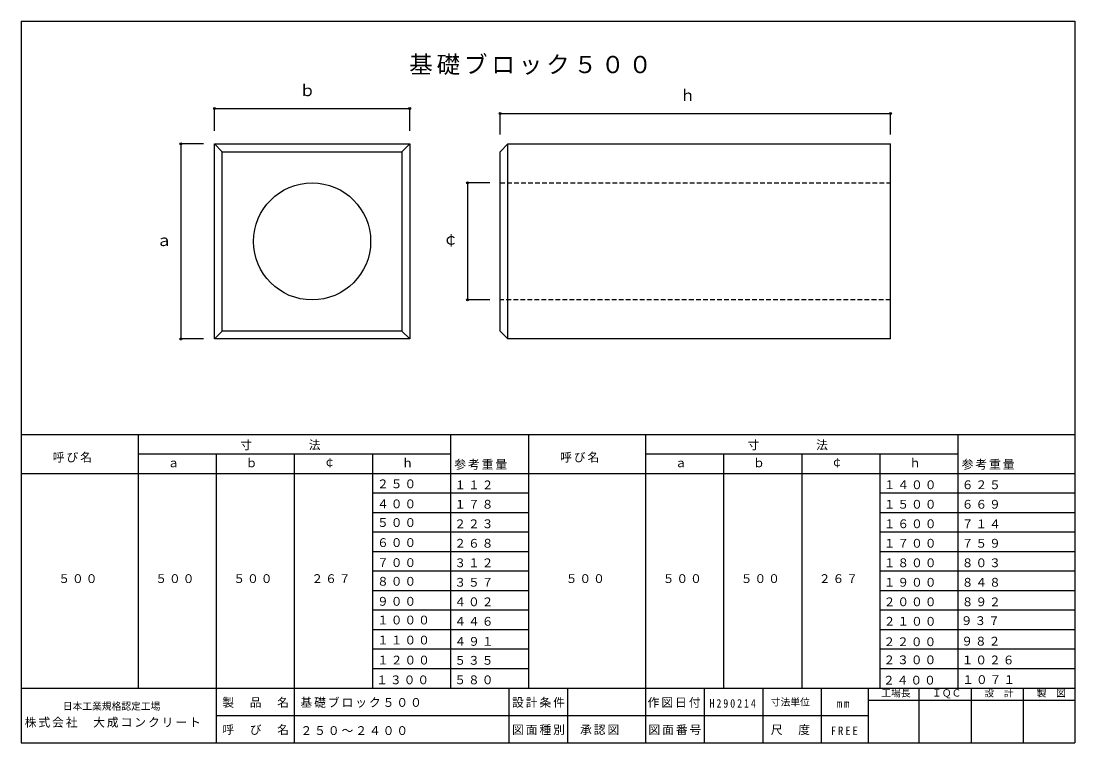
# Model space of a CAD drawing. Units: millimetres, scale not verified. Extents: x -1350 to 1350, y -950 to 900.
import ezdxf
from ezdxf.enums import TextEntityAlignment as Align

# ---------------------------------------------------------------- set-up
doc = ezdxf.new("R2010")
doc.units = ezdxf.units.MM
doc.header["$LTSCALE"] = 10
doc.header["$PDMODE"] = 32
doc.header["$PDSIZE"] = 5
doc.linetypes.add('DASHED1', pattern=[1.8, 1.2, -0.6])
for name, color, linetype in [('0-1', 7, 'Continuous'), ('0-2', 7, 'Continuous'), ('F-0', 2, 'Continuous')]:
    doc.layers.add(name, color=color, linetype=linetype)
doc.styles.add('ＭＳ ゴシック', font='')
doc.styles.get('ＭＳ ゴシック').set_extended_font_data('MS Gothic')

msp = doc.modelspace()

# ---------------------------------------------------------------- linework, layer by layer
at = {"layer": '0-1'}
for p, q in [((-854.38, 585.25), (-834.38, 565.25)), ((-354.38, 585.25), (-374.38, 565.25)), ((-102.76, 585.25), (-122.76, 565.25)), ((-102.76, 85.25), (-102.76, 585.25)), ((-102.76, 585.25), (877.24, 585.25)), ((877.24, 85.25), (877.24, 585.25)), ((-834.38, 565.25), (-374.38, 565.25)), ((-834.38, 105.25), (-834.38, 565.25)), ((-374.38, 565.25), (-374.38, 105.25)), ((-122.76, 105.25), (-122.76, 565.25)), ((-374.38, 105.25), (-354.38, 85.25)), ((-122.76, 105.25), (-102.76, 85.25)), ((877.24, 85.25), (-102.76, 85.25))]:
    msp.add_line(p, q, dxfattribs=at)
at = {"layer": '0-1', "linetype": 'DASHED1'}
for p, q in [((-122.76, 485.25), (877.24, 485.25)), ((877.24, 185.25), (-122.76, 185.25))]:
    msp.add_line(p, q, dxfattribs=at)
at = {"layer": '0-1'}
msp.add_lwpolyline([(-854.38, 85.25), (-854.38, 585.25), (-354.38, 585.25), (-354.38, 85.25)], close=True, dxfattribs=at)
msp.add_lwpolyline([(-374.38, 105.25), (-834.38, 105.25), (-854.38, 85.25)], dxfattribs=at)
msp.add_circle((-604.38, 335.25), 150, dxfattribs=at)
at = {"layer": '0-2', "color": 4}
for p, q in [((-854.38, 675.81), (-354.38, 675.81)), ((-854.38, 618.47), (-854.38, 675.81)), ((-354.38, 618.47), (-354.38, 675.81)), ((-122.76, 663.03), (877.24, 663.03)), ((-122.76, 609.41), (-122.76, 663.03)), ((877.24, 609.41), (877.24, 663.03)), ((-940.39, 585.25), (-940.39, 85.25)), ((-883.05, 585.25), (-940.39, 585.25)), ((-206.49, 485.25), (-206.49, 185.25)), ((-149.15, 485.25), (-206.49, 485.25)), ((-149.15, 185.25), (-206.49, 185.25)), ((-883.05, 85.25), (-940.39, 85.25))]:
    msp.add_line(p, q, dxfattribs=at)
at = {"layer": '0-2'}
for p, q in [((-50, -160), (-1350, -160)), ((-1050, -160), (-1050, -810)), ((-250, -160), (-250, -810)), ((-50, -160), (-50, -810)), ((1350, -160), (-50, -160)), ((250, -160), (250, -810)), ((1050, -160), (1050, -810)), ((-250, -210), (-1050, -210)), ((-850, -210), (-850, -810)), ((-650, -210), (-650, -810)), ((-450, -210), (-450, -810)), ((1050, -210), (250, -210)), ((450, -210), (450, -810)), ((650, -210), (650, -810)), ((850, -210), (850, -810)), ((-50, -260), (-1350, -260)), ((1350, -260), (-50, -260)), ((-50, -310), (-450, -310)), ((1350, -310), (850, -310)), ((-50, -360), (-450, -360)), ((1350, -360), (850, -360)), ((-50, -410), (-450, -410)), ((1350, -410), (850, -410)), ((-50, -460), (-450, -460)), ((1350, -460), (850, -460)), ((-50, -510), (-450, -510)), ((1350, -510), (850, -510)), ((-50, -560), (-450, -560)), ((1350, -560), (850, -560)), ((-50, -610), (-450, -610)), ((1350, -610), (850, -610)), ((-50, -660), (-450, -660)), ((1350, -660), (850, -660)), ((-50, -710), (-450, -710)), ((890.35, -710), (850.42, -710)), ((1350, -710), (890.35, -710)), ((-50, -760), (-450, -760)), ((1350, -760), (850, -760))]:
    msp.add_line(p, q, dxfattribs=at)
at = {"layer": '0-2', "color": 4}
for p in [(-854.38, 675.81), (-354.38, 675.81), (-122.76, 663.03), (877.24, 663.03), (-940.39, 585.25), (-206.49, 485.25), (-206.49, 185.25), (-940.39, 85.25)]:
    msp.add_point(p, dxfattribs=at)
at = {"layer": 'F-0'}
for p, q in [((-1350, 900), (-1350, -950)), ((-1350, 900), (1350, 900)), ((1350, 900), (1350, -950)), ((-1350, -810), (1350, -810)), ((-850, -810), (-850, -950)), ((-650, -810), (-650, -950)), ((-100, -810), (-100, -950)), ((50, -810), (50, -950)), ((250, -810), (250, -950)), ((400, -810), (400, -950)), ((550, -810), (550, -950)), ((700, -810), (700, -950)), ((820, -810), (820, -950)), ((950, -810), (950, -950)), ((1084, -810), (1084, -950)), ((1217, -810), (1217, -950)), ((820, -840), (1350, -840)), ((-850, -880), (820, -880)), ((-1350, -950), (1350, -950))]:
    msp.add_line(p, q, dxfattribs=at)

# ---------------------------------------------------------------- texts
at = {"layer": '0-2', "style": 'ＭＳ ゴシック'}
for s, height, p in [('ｂ', 29.33, (-636.51, 698.75)), ('ｈ', 29.33, (337.61, 686.01)), ('￠', 29.33, (-269.56, 314.59)), ('ａ', 29.33, (-1003.46, 314.59)), ('ａ', 21.99, (-974.66, -250)), ('ｂ', 21.99, (-774.66, -250)), ('￠', 21.99, (-574.66, -250)), ('ｈ', 21.99, (-374.66, -250)), ('ａ', 21.99, (325.34, -250)), ('ｂ', 21.99, (525.34, -250)), ('￠', 21.99, (725.34, -250)), ('ｈ', 21.99, (925.34, -250))]:
    msp.add_text(s, height=height, dxfattribs=at).set_placement(p, align=Align.BOTTOM_LEFT)
at = {"layer": '0-2', "color": 3, "insert": (-355.48, 761.81), "char_height": 43.99, "attachment_point": 7, "style": 'ＭＳ ゴシック'}
msp.add_mtext('\\T1.17;基礎ブロック５００', dxfattribs=at)
at = {"layer": '0-2', "char_height": 21.99, "attachment_point": 7, "style": 'ＭＳ ゴシック'}
for s, insert in [('\\T1.17;寸\u3000\u3000\u3000\u3000法', (-788.4, -200)), ('\\T1.17;寸\u3000\u3000\u3000\u3000法', (511.6, -200)), ('\\T1.17;呼び名', (-1268.9, -231.68)), ('\\T1.17;呼び名', (31.1, -231.68)), ('\\T1.17;参考重量', (-240, -250)), ('\\T1.17;参考重量', (1060, -250)), ('\\T1.17;２５０', (-437.97, -297.68)), ('\\T1.17;１１２', (-240, -300)), ('\\T1.17;１４００', (860, -300)), ('\\T1.17;６２５', (1060, -300)), ('\\T1.17;４００', (-437.97, -349.01)), ('\\T1.17;１７８', (-240, -350)), ('\\T1.17;１５００', (860, -350)), ('\\T1.17;６６９', (1060, -350)), ('\\T1.17;５００', (-437.97, -396.91)), ('\\T1.17;２２３', (-240, -400)), ('\\T1.17;１６００', (860, -400)), ('\\T1.17;７１４', (1060, -400)), ('\\T1.17;６００', (-437.97, -448.24)), ('\\T1.17;２６８', (-240, -450)), ('\\T1.17;１７００', (860, -450)), ('\\T1.17;７５９', (1060, -450)), ('\\T1.17;７００', (-437.97, -499.56)), ('\\T1.17;３１２', (-240, -500)), ('\\T1.17;１８００', (860, -500)), ('\\T1.17;８０３', (1060, -500)), ('\\T1.17;５００', (-1254.65, -540.54)), ('\\T1.17;５００', (-1006.13, -540.54)), ('\\T1.17;５００', (-806.13, -540.54)), ('\\T1.17;２６７', (-606.13, -540.54)), ('\\T1.17;８００', (-437.97, -547.47)), ('\\T1.17;３５７', (-240, -550)), ('\\T1.17;５００', (45.35, -540.54)), ('\\T1.17;５００', (293.87, -540.54)), ('\\T1.17;５００', (493.87, -540.54)), ('\\T1.17;２６７', (693.87, -540.54)), ('\\T1.17;１９００', (860, -550)), ('\\T1.17;８４８', (1060, -550)), ('\\T1.17;９００', (-437.97, -598.79)), ('\\T1.17;４０２', (-240, -600)), ('\\T1.17;２０００', (860, -600)), ('\\T1.17;８９２', (1060, -600)), ('\\T1.17;１０００', (-437.97, -646.69)), ('\\T1.17;４４６', (-240, -650)), ('\\T1.17;２１００', (860, -650)), ('\\T1.17;９３７', (1057.7, -648.3)), ('\\T1.17;１１００', (-437.97, -698.02)), ('\\T1.17;４９１', (-239.52, -701.44)), ('\\T1.17;２２００', (859.46, -702.34)), ('\\T1.17;９８２', (1058.84, -700.86)), ('\\T1.17;１２００', (-437.97, -749.34)), ('\\T1.17;５３５', (-240, -750)), ('\\T1.17;２３００', (859.46, -748.72)), ('\\T1.17;１０２６', (1059.71, -749.07)), ('\\T1.17;１３００', (-440, -800)), ('\\T1.17;５８０', (-240, -800)), ('\\T1.17;２４００', (858.33, -800.76)), ('\\T1.17;１０７１', (1061.33, -799.45))]:
    msp.add_mtext(s, dxfattribs=dict(at, insert=insert))
at = {"layer": 'F-0', "color": 4, "style": 'ＭＳ ゴシック'}
for s, p in [('寸法単位', (570.88, -860)), ('工場長', (853.95, -836.76)), ('ＩＱＣ', (983.95, -836.76)), ('設\u3000計', (1117.95, -836.76)), ('製\u3000図', (1251.95, -836.76)), ('日本工業規格認定工場', (-1243.11, -870.61))]:
    msp.add_text(s, height=18.33, dxfattribs=at).set_placement(p, align=Align.BOTTOM_LEFT)
at = {"layer": 'F-0', "color": 7, "char_height": 21.99, "attachment_point": 7, "style": 'ＭＳ ゴシック'}
for s, insert in [('\\T1.17;製\u3000品\u3000名', (-834.17, -860)), ('\\T1.17;基礎ブロック５００', (-634.17, -860)), ('\\T1.17;設計条件', (-92.05, -860)), ('\\T1.17;作図日付', (255.36, -860)), ('\\T1.39;\\W0.85;H290214', (413.79, -860)), ('\\T1.36;\\W0.9;mm', (740.15, -860)), ('\\T1.17;株式会社\u3000大成コンクリート', (-1340.61, -911.02)), ('\\T1.17;呼\u3000び\u3000名', (-834.17, -930)), ('\\T1.17;２５０～２４００', (-634.17, -930)), ('\\T1.17;図面種別', (-92.05, -930)), ('\\T1.17;承認図', (82.19, -930)), ('\\T1.17;図面番号', (257.38, -930)), ('\\T1.17;尺\u3000度', (570.88, -930)), ('\\T1.38;\\W0.9;FREE', (724.6, -930))]:
    msp.add_mtext(s, dxfattribs=dict(at, insert=insert))

doc.saveas('drawing.dxf')
